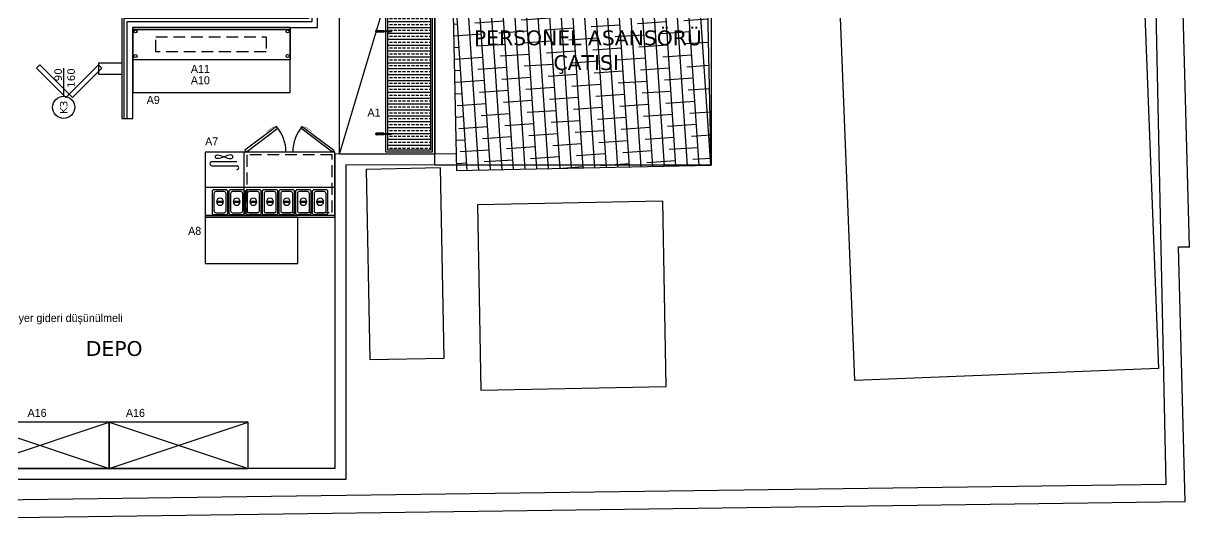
# Model space of a CAD drawing. Header units: millimetres. Extents: x 24870 to 27223, y 1839 to 3696.
# Drawn here: x 25964 to 27223, y 1839 to 2387 of the extents above; entities that cross this region are included whole.
import ezdxf
from ezdxf.enums import TextEntityAlignment as Align

# ---------------------------------------------------------------- set-up
doc = ezdxf.new("R2010")
doc.units = ezdxf.units.MM
doc.linetypes.add('DASHED', pattern=[19.05, 12.7, -6.35])
for name, color, linetype in [('0-gnl-gor1', 1, 'Continuous'), ('0-gnl-gor2', 6, 'Continuous'), ('0-gnl-gor3', 252, 'Continuous'), ('0-gnl-parapet', 252, 'Continuous'), ('0-gnl-tarama', 252, 'Continuous'), ('0-gnrl-note', 251, 'Continuous'), ('0-gnrl-symb-wall', 6, 'Continuous'), ('002 Çizgi', 7, 'Continuous'), ('3-dvr-gazbeton', 5, 'Continuous'), ('S2000-002 Çizgi', 7, 'Continuous')]:
    doc.layers.add(name, color=color, linetype=linetype)
doc.styles.add('geoID', font='verdana.ttf')
doc.styles.add('TAKSİM', font='GOTHIC.TTF', dxfattribs={"height": 20})

# ---------------------------------------------------------------- blocks, each defined once
blk = doc.blocks.new('Drawing6')
blk.add_lwpolyline([(24, 0), (144, 0)])
blk.add_circle((-24, 0), 48)
at = {"style": 'geoID'}
blk.add_attdef('KAPI_KODU', text='', height=40, dxfattribs=at).set_placement((-24, 0), align=Align.MIDDLE_CENTER)
for tag, p in [('GEN', (144, 8)), ('YUK', (144, -48))]:
    blk.add_attdef(tag, text='', height=40, dxfattribs=at).set_placement(p, align=Align.RIGHT)
blk = doc.blocks.new('A$C01E77913')
at = {"layer": 'S2000-002 Çizgi'}
for points in [[(2, 26.8), (15, 26.8, -0.414214), (17, 24.8), (17, 2, -0.414214), (15, 0), (2, 0, -0.414214), (0, 2), (0, 24.8, -0.414214)], [(4, 24.8), (13, 24.8, -0.414214), (15, 22.8), (15, 4, -0.414214), (13, 2), (4, 2, -0.414214), (2, 4), (2, 22.8, -0.414214)]]:
    blk.add_lwpolyline(points, format="xyb", close=True, dxfattribs=at)
blk.add_lwpolyline([(4.7, 14.3), (12.2, 14.3), (12.2, 13.5), (4.7, 13.5)], close=True, dxfattribs=at)
blk.add_circle((8.5, 13.9), 3.82, dxfattribs=at)
blk = doc.blocks.new('A$C07CD56A4')
at = {"layer": '002 Çizgi', "color": 7}
for p, q in [((140, 95.8), (0, 95.8)), ((132.7, 42.5), (106, 42.5)), ((106, 38.2), (132.7, 38.2)), ((110.2, 33.6), (110, 32.8)), ((110, 32.8), (110.2, 32.1)), ((110.7, 34.2), (110.2, 33.6)), ((110.2, 32.1), (110.7, 31.5)), ((111.5, 34.7), (110.7, 34.2)), ((110.7, 31.5), (111.5, 31)), ((112.6, 34.8), (111.5, 34.7)), ((111.5, 31), (112.6, 30.8)), ((114.1, 34.7), (112.6, 34.8)), ((112.6, 30.8), (114.1, 31)), ((115.8, 34.2), (114.1, 34.7)), ((114.1, 31), (115.8, 31.5)), ((117.6, 33.6), (115.8, 34.2)), ((115.8, 31.5), (117.6, 32.1)), ((119.6, 32.8), (117.6, 33.6)), ((117.6, 32.1), (119.6, 32.8)), ((119.6, 32.8), (121.5, 33.6)), ((121.5, 32.1), (119.6, 32.8)), ((121.5, 33.6), (123.4, 34.2)), ((123.4, 31.5), (121.5, 32.1)), ((123.4, 34.2), (125.1, 34.7)), ((125.1, 31), (123.4, 31.5)), ((125.1, 34.7), (126.6, 34.8)), ((126.6, 30.8), (125.1, 31)), ((126.6, 34.8), (127.7, 34.7)), ((127.7, 31), (126.6, 30.8)), ((127.7, 34.7), (128.5, 34.2)), ((128.5, 31.5), (127.7, 31)), ((128.5, 34.2), (129, 33.6)), ((129, 32.1), (128.5, 31.5)), ((129, 33.6), (129.2, 32.8)), ((129.2, 32.8), (129, 32.1))]:
    blk.add_line(p, q, dxfattribs=at)
for points in [[(140, 27.8), (140, 97.8), (0, 97.8), (0, 27.8)], [(0, 65.8), (140, 65.8), (140, 97.8), (0, 97.8)], [(35.2, 0), (1.1, 25.8), (2.6, 27.8), (36.8, 2)], [(63, 0), (97.1, 25.8), (95.6, 27.8), (61.5, 2)]]:
    blk.add_lwpolyline(points, close=True, dxfattribs=at)
at = {"layer": '002 Çizgi', "color": 7, "linetype": 'DASHED'}
blk.add_lwpolyline([(95, 92.8), (3, 92.8), (3, 30.8), (95, 30.8)], close=True, dxfattribs=at)
at = {"layer": '002 Çizgi', "color": 7}
blk.add_lwpolyline([(98, 95.8), (98, 27.8)], dxfattribs=at)
at = {"layer": '002 Çizgi', "color": 7, "const_width": 0.428}
for points in [[(33, 1.7), (32, 0.4), (26.3, 4.6), (24.9, 5.7)], [(65.3, 1.7), (66.3, 0.4), (71.9, 4.6), (73.4, 5.7)]]:
    blk.add_lwpolyline(points, dxfattribs=at)
at = {"layer": '002 Çizgi', "color": 7}
for centre, radius, start, end in [((106, 44.7), 2.17, 90, 270), ((132.7, 40.3), 2.17, 270, 90), ((2.6, 27.8), 42.8, 319.4908, 0), ((95.6, 27.8), 42.8, 180, 220.5092)]:
    blk.add_arc(centre, radius, start, end, dxfattribs=at)
at = {"layer": '002 Çizgi', "color": 7, "xscale": -1, "rotation": 180}
for p in [(7.5, 95.2), (25.5, 95.2), (43.5, 95.2), (61.5, 95.2), (79.5, 95.2), (97.5, 95.2), (115.5, 95.2)]:
    blk.add_blockref('A$C01E77913', p, dxfattribs=at)
blk = doc.blocks.new('A$C53006F47')
at = {"layer": 'S2000-002 Çizgi'}
h = blk.add_hatch(dxfattribs=at)
h.set_pattern_fill('ANSI33', color=4, angle=45, style=0)
h.set_pattern_definition([(90, (-7215.176, -2933.2366), (-6.35, 1e-15), []), (90, (-7212.001, -2930.0616), (-6.35, 1e-15), [3.175, -1.5875])])
h.paths.add_polyline_path([(2, 59), (2, 13), (19.3, 13), (19.3, 14.5), (19.5, 17.2), (19.9, 17.2), (19.9, 17.2), (20, 14.5), (20, 13), (130, 13), (130, 14.5), (130.1, 17.2), (130.5, 17.2), (130.5, 17.2), (130.7, 14.5), (130.7, 13), (148, 13), (148, 59)])
h = blk.add_hatch(dxfattribs=at)
h.set_pattern_fill('ANSI32', color=256, style=0)
h.set_pattern_definition([(135, (4280.58262, -7757.06716), (0.265165043, 0.265165043), []), (135, (4280.40585, -7757.06716), (0.265165043, 0.265165043), [])])
h.paths.add_polyline_path([(19, 7.9), (20.4, 7.9), (20.4, 6.9), (18.9, 6.9)])
h.paths.add_polyline_path([(19, 8.7), (19.3, 8.7), (19.3, 14.5), (19.4, 15.9), (19.9, 15.9), (20, 14.5), (20, 8.7), (20.3, 8.7), (20.4, 7.9), (19, 7.9)])
h.paths.add_polyline_path([(18.9, 4.9), (20.5, 4.9), (20.6, 0.8, -0.437405), (19.9, 0), (19.4, 0, -0.437405), (18.7, 0.8)])
h.paths.add_polyline_path([(18.9, 6.9), (20.4, 6.9), (20.5, 4.9), (18.9, 4.9)])
h.paths.add_polyline_path([(19.5, 17.2), (19.9, 17.2), (19.9, 15.9), (19.4, 15.9)])
h = blk.add_hatch(dxfattribs=at)
h.set_pattern_fill('ANSI32', color=256, style=0)
h.set_pattern_definition([(45, (-4130.5826, -7757.06716), (-0.265165043, 0.265165043), []), (45, (-4130.40584, -7757.06716), (-0.265165043, 0.265165043), [])])
h.paths.add_polyline_path([(131, 7.9), (129.6, 7.9), (129.6, 6.9), (131.1, 6.9)])
h.paths.add_polyline_path([(131, 8.7), (130.7, 8.7), (130.7, 14.5), (130.6, 15.9), (130.1, 15.9), (130, 14.5), (130, 8.7), (129.7, 8.7), (129.6, 7.9), (131, 7.9)])
h.paths.add_polyline_path([(131.1, 4.9), (129.5, 4.9), (129.4, 0.8, 0.437405), (130.1, 0), (130.6, 0, 0.437405), (131.3, 0.8)])
h.paths.add_polyline_path([(131.1, 6.9), (129.6, 6.9), (129.5, 4.9), (131.1, 4.9)])
h.paths.add_polyline_path([(130.5, 17.2), (130.1, 17.2), (130.1, 15.9), (130.6, 15.9)])
for p, q in [((19.3, 14.5), (19.5, 17.2)), ((19.3, 8.7), (19.3, 14.5)), ((19.9, 17.2), (19.5, 17.2)), ((19.5, 17.2), (19.9, 17.2)), ((20, 14.5), (19.9, 17.2)), ((20, 8.7), (20, 14.5)), ((130, 14.5), (130.1, 17.2)), ((130, 8.7), (130, 14.5)), ((130.5, 17.2), (130.1, 17.2)), ((130.1, 17.2), (130.5, 17.2)), ((130.7, 14.5), (130.5, 17.2)), ((130.7, 8.7), (130.7, 14.5)), ((18.7, 0.8), (19, 8.7)), ((19, 8.7), (19.3, 8.7)), ((19.4, 0), (19.9, 0)), ((19.9, 0), (19.4, 0)), ((20.3, 8.7), (20, 8.7)), ((20, 8.7), (20.3, 8.7)), ((20.6, 0.8), (20.3, 8.7)), ((20.3, 8.7), (20.6, 0.8)), ((129.4, 0.8), (129.7, 8.7)), ((129.7, 8.7), (129.4, 0.8)), ((129.7, 8.7), (130, 8.7)), ((130, 8.7), (129.7, 8.7)), ((130.6, 0), (130.1, 0)), ((130.1, 0), (130.6, 0)), ((131, 8.7), (130.7, 8.7)), ((131.3, 0.8), (131, 8.7))]:
    blk.add_line(p, q, dxfattribs=at)
for points in [[(0, 61), (150, 61), (150, 11), (0, 11)], [(2, 59), (148, 59), (148, 13), (2, 13)]]:
    blk.add_lwpolyline(points, close=True, dxfattribs=at)
for centre, start, end in [((19.4, 0.7), 175.5008, 270), ((19.9, 0.7), 270, 4.4992), ((19.9, 0.7), 270, 4.4992), ((130.1, 0.7), 175.5008, 270), ((130.1, 0.7), 175.5008, 270), ((130.6, 0.7), 270, 4.4992)]:
    blk.add_arc(centre, 0.706, start, end, dxfattribs=at)

msp = doc.modelspace()

# ---------------------------------------------------------------- hatches: boundary and pattern name
at = {"layer": '0-gnl-tarama'}
h = msp.add_hatch(dxfattribs=at)
h.set_pattern_fill('ANSI38', color=256, scale=100, angle=408.821335)
h.set_pattern_definition([(93.82133, (24163.696, -4154.666), (-12.47221, -0.833068), []), (183.82133, (24163.696, -4154.666), (-24.11135, -14.138345), [31.25, -18.75])])
h.paths.add_polyline_path([(26425.946, 2498.768), (26431.77, 2228.344), (26706.706, 2234.266), (26700.882, 2504.689)])

# ---------------------------------------------------------------- linework, layer by layer
for p, q in [((26305.554, 2246.259), (26408.217, 2588.305)), ((25906.924, 1907.277), (26056.924, 1957.277)), ((25906.924, 1957.277), (26056.924, 1907.277)), ((26056.924, 1907.277), (26206.924, 1957.277)), ((26056.924, 1957.277), (26206.924, 1907.277))]:
    msp.add_line(p, q)
for points in [[(26305.554, 2588.305), (26408.217, 2588.305), (26408.217, 2246.259), (26305.554, 2246.259)], [(26408.217, 2507.579), (26706.706, 2507.579), (26706.706, 2234.266), (26408.217, 2234.266)], [(26082.388, 2312.671), (26252.388, 2312.671), (26252.388, 2382.671), (26082.388, 2382.671)], [(26082.388, 2380.671), (26252.388, 2380.671), (26252.388, 2382.671), (26082.388, 2382.671)], [(26082.388, 2382.671), (26252.388, 2382.671), (26252.388, 2347.671), (26082.388, 2347.671)], [(26160.517, 2128.31), (26260.517, 2128.31), (26260.517, 2178.31), (26160.517, 2178.31)], [(25906.924, 1907.277), (26056.924, 1907.277), (26056.924, 1957.277), (25906.924, 1957.277)], [(26056.924, 1907.277), (26206.924, 1907.277), (26206.924, 1957.277), (26056.924, 1957.277)]]:
    msp.add_lwpolyline(points, close=True)
for centre in [(26085.31, 2378.407), (26249.467, 2378.407), (26085.31, 2351.935), (26249.467, 2351.935)]:
    msp.add_circle(centre, 1.66)
at = {"layer": '0-gnl-gor1'}
for points in [[(26425.946, 2498.768), (26431.77, 2228.344), (26706.706, 2234.266), (26700.882, 2504.689)], [(26338.273, 2024.818), (26418.259, 2026.348), (26414.338, 2231.31), (26334.353, 2229.78)], [(26458.165, 1991.716), (26658.129, 1995.541), (26654.304, 2195.504), (26454.34, 2191.679)]]:
    msp.add_lwpolyline(points, close=True, dxfattribs=at)
msp.add_lwpolyline([(27189.407, 2015.185), (26861.426, 2002.351), (26845.785, 2402.045), (27173.766, 2414.879), (27189.407, 2015.185)], dxfattribs=at)
at = {"layer": '0-gnl-gor2'}
for points in [[(27207.864, 2698.416), (26920.017, 2698.416), (26920.017, 2519.379), (26420.017, 2519.379), (26420.017, 2698.416), (26270.017, 2698.416), (26270.017, 2394.361), (26070.588, 2394.435), (26070.588, 2284.435), (26082.388, 2284.435), (26082.388, 2382.671), (26281.817, 2382.598), (26281.817, 2686.616), (26408.217, 2686.616), (26408.217, 2507.579), (26931.817, 2507.579), (26931.817, 2686.616), (27208.183, 2686.616)], [(27207.918, 2696.416), (26922.017, 2696.416), (26922.017, 2517.379), (26418.017, 2517.379), (26418.017, 2696.416), (26272.017, 2696.416), (26272.017, 2392.361), (26072.588, 2392.434), (26072.588, 2284.435)], [(27208.013, 2692.916), (26925.517, 2692.916), (26925.517, 2513.879), (26414.517, 2513.879), (26414.517, 2692.916), (26275.517, 2692.916), (26275.517, 2388.859), (26076.088, 2388.933), (26076.088, 2284.435)], [(26070.588, 2344.106), (26045.588, 2344.114), (26045.588, 2332.404), (26070.582, 2332.3)], [(26431.492, 2246.248), (26300.517, 2246.31), (26300.343, 1907.414), (25810.588, 1907.224), (25810.588, 2127.199)], [(26431.486, 2234.448), (26312.311, 2234.504), (26312.137, 1895.618), (25798.788, 1895.42), (25798.788, 2127.199)]]:
    msp.add_lwpolyline(points, dxfattribs=at)
at = {"layer": '0-gnl-gor3'}
for points in [[(26013.761, 2310.704), (25981.941, 2342.524), (25978.405, 2338.989), (26010.225, 2307.169)], [(26013.761, 2310.704), (26045.581, 2342.524), (26049.116, 2338.989), (26017.296, 2307.169)]]:
    msp.add_lwpolyline(points, close=True, dxfattribs=at)
at = {"layer": '0-gnl-parapet'}
for points in [[(27222.77, 2146.225), (27188.7, 3408.36)], [(27210.768, 2146.136), (27222.912, 2146.226)], [(27218.186, 1871.35), (27210.768, 2146.136)], [(27218.186, 1871.35), (24876.728, 1839.266)]]:
    msp.add_lwpolyline(points, dxfattribs=at)
at = {"layer": '002 Çizgi', "color": 7, "linetype": 'DASHED'}
msp.add_lwpolyline([(26107.297, 2372.588), (26226.24, 2372.588), (26226.24, 2356.513), (26107.297, 2356.513)], close=True, dxfattribs=at)
at = {"layer": '3-dvr-gazbeton'}
for points in [[(27197.719, 1889.958), (27184.886, 2485.861)], [(27197.719, 1889.958), (24890.968, 1859.053), (24893.924, 2213.365)]]:
    msp.add_lwpolyline(points, dxfattribs=at)

# ---------------------------------------------------------------- block references
at = {"rotation": 180}
msp.add_blockref('A$C07CD56A4', (26300.517, 2276.126), dxfattribs=at)
at = {"layer": '0-gnrl-symb-wall'}
ref = msp.add_blockref('Drawing6', (26007.823, 2302.666), dxfattribs=dict(at, xscale=0.25, yscale=0.25, zscale=0.25, rotation=90.00000000000001))
ref.add_attrib('GEN', '90', dxfattribs={"layer": '0', "color": 252, "height": 8, "rotation": 90, "style": 'geoID'}).set_placement((26005.823, 2338.666), align=Align.RIGHT)
ref.add_attrib('YUK', '160', dxfattribs={"layer": '0', "color": 252, "height": 8, "rotation": 90, "style": 'geoID'}).set_placement((26019.823, 2338.666), align=Align.RIGHT)
ref.add_attrib('KAPI_KODU', 'K3', dxfattribs={"layer": '0', "color": 252, "height": 8, "rotation": 90, "style": 'geoID'}).set_placement((26007.823, 2296.666), align=Align.MIDDLE_CENTER)
at = {"layer": 'S2000-002 Çizgi', "rotation": 270}
msp.add_blockref('A$C53006F47', (26344.561, 2398.305), dxfattribs=at)

# ---------------------------------------------------------------- texts
at = {"style": 'TAKSİM'}
for s, p in [('A11', (26155.311, 2333.681)), ('A10', (26155.311, 2321.45)), ('A9', (26104.47, 2300.282)), ('A1', (26342.666, 2286.64)), ('A7', (26167.55, 2255.592)), ('A8', (26149.191, 2159.157)), ('not: yer gideri düşünülmeli', (26004.145, 2065.272)), ('A16', (25979.119, 1962.965)), ('A16', (26085.288, 1962.965))]:
    msp.add_text(s, height=8.64, dxfattribs=at).set_placement(p, align=Align.CENTER)
at = {"layer": '0-gnrl-note', "char_height": 16, "attachment_point": 1, "style": 'geoID'}
for s, width, insert in [('\\pi92.79447;PERSONEL ASANSÖRÜ\\P\\pi178.64;ÇATISI', 432.11144, (26357.703, 2379.52)), ('DEPO', 0.64873, (26031.688, 2044.668))]:
    msp.add_mtext_dynamic_manual_height_columns(s, width=width, gutter_width=1, heights=[0], dxfattribs=dict(at, insert=insert))

doc.saveas('drawing.dxf')
